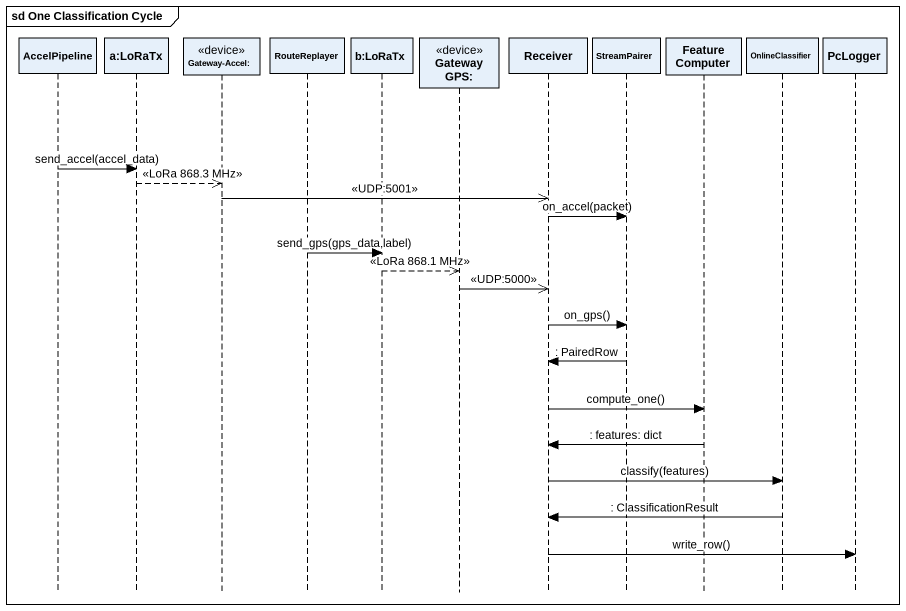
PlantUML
@startuml
mainframe sd One Classification Cycle
hide footbox
participant AccelPipeline
participant "a:LoRaTx" as a_LoRaTx
participant "Gateway-Accel:" as Gateway_Accel <<device>>
participant RouteReplayer
participant "b:LoRaTx" as b_LoRaTx
participant "Gateway GPS:" as Gateway_GPS <<device>>
participant Receiver
participant StreamPairer
participant FeatureComputer
participant OnlineClassifier
participant PcLogger

AccelPipeline -> a_LoRaTx : send_accel(accel_data)
a_LoRaTx -->> Gateway_Accel : <<LoRa 868.3 MHz>>
Gateway_Accel ->> Receiver : <<UDP:5001>>
Receiver -> StreamPairer : on_accel(packet)
RouteReplayer -> b_LoRaTx : send_gps(gps_data,label)
b_LoRaTx -->> Gateway_GPS : <<LoRa 868.1 MHz>>
Gateway_GPS ->> Receiver : <<UDP:5000>>
Receiver -> StreamPairer : on_gps()
StreamPairer -> Receiver : : PairedRow
Receiver -> FeatureComputer : compute_one()
FeatureComputer -> Receiver : : features: dict
Receiver -> OnlineClassifier : classify(features)
OnlineClassifier -> Receiver : : ClassificationResult
Receiver -> PcLogger : write_row()
@enduml
